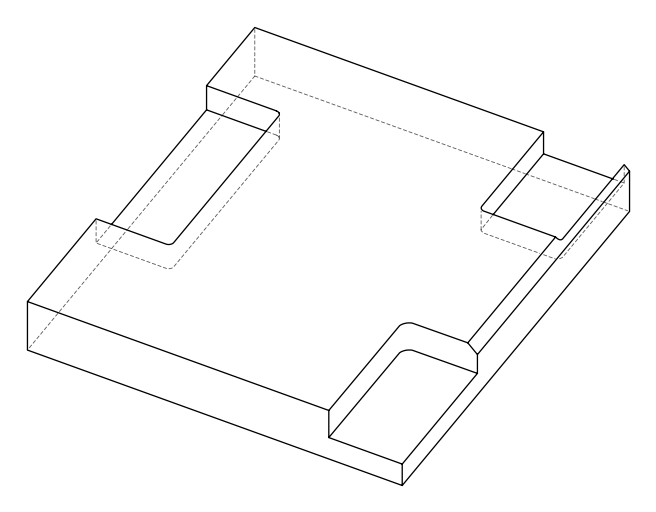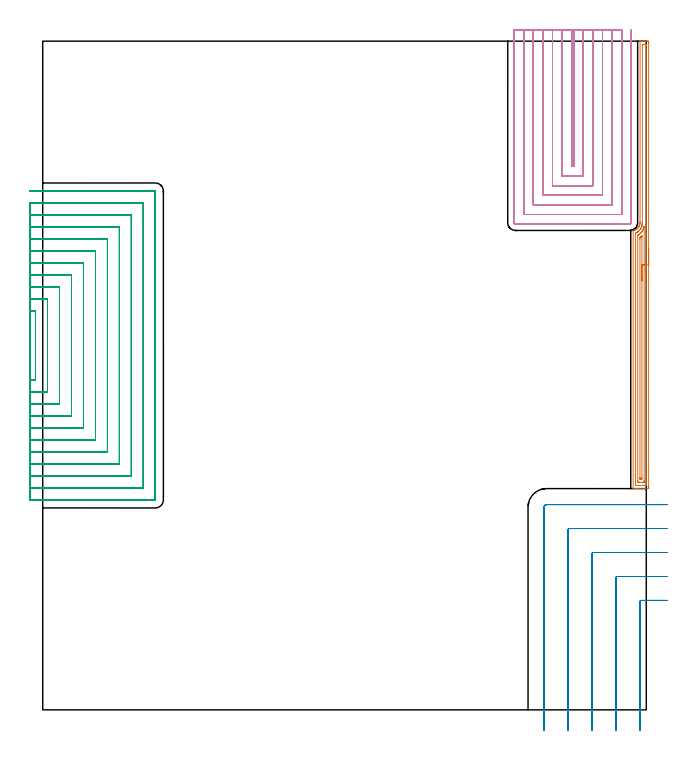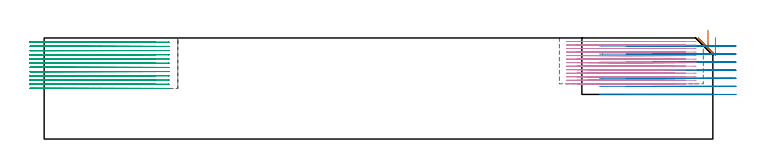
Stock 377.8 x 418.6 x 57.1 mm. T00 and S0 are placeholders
(PLAN: 4 operations, 3 tool changes, 188.1 min)
(1 AREA_MILL | FG_CHAMFER_SURFACE | UGT0205_001 | 7.31 min | 13446 mm3)
(2 MILL_CORNER_NOTCH_RECTANGULAR | CORNER_NOTCH_RECTANGULAR | UGT0201_094 | Follow Part, ap 5, ae 75% | 12.1 min | 325760 mm3)
(3 MILL_SLOT | SLOT_PARTIAL_RECTANGULAR | NXT0201_013 | Follow Part, ap 2.5, ae 75% | 111.45 min | 437410 mm3)
(4 MILL_SLOT_1 | SLOT_PARTIAL_RECTANGULAR_1 | NXT0201_009 | Follow Part, ap 2, ae 75% | 57.22 min | 248244 mm3)
(TOOL UGT0205_001 | Chamfer Mill 20 x 3 x 45 deg. | D20 FL50 Z2)
(TOOL UGT0201_094 | End mill 20 mm | D20 FL38 Z4)
(TOOL NXT0201_013 | ENDMILL 10mm | D10 FL30 Z4)
(TOOL NXT0201_009 | ENDMILL 8mm [2P460-0800-NA 1630] | D8 FL26 Z6)
(OP 1 AREA_MILL)
G17 G21 G94 G90
T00 M6
G54
G17 G0 G90 X379.3 Y288.55 S1061 M3
G43 Z67.1 H0
Z57.4
G94 G1 Y288.512 Z56.528 F250.
Y288.398 Z55.664
Y288.209 Z54.812
Y287.947 Z53.98
Y287.613 Z53.174
Y287.21 Z52.4
Y286.742 Z51.664
Y286.21 Z50.972
Y285.621 Z50.329
Y284.978 Z49.74
Y284.286 Z49.208
Y283.55 Z48.74
Y282.776 Z48.337
Y281.97 Z48.003
Y281.138 Z47.741
Y280.286 Z47.552
Y279.422 Z47.438
Y278.55 Z47.4
Y139.566
X379.299 Y139.124 Z47.401
X379.295 Y138.677 Z47.403
X379.292 Y138.51 Z47.406
X378.855 Y138.5 Z47.842
X372.688 Z54.006
X372.156 Z54.541
X371.807 Z54.889
X371.275 Z55.421
X370.926 Z55.769
X370.229 Z56.471
X369.952 Z56.747
X369.602 Y138.505 Z57.089
X369.6 Y138.677 Z57.1
Y300.
X369.605 Y300.113 Z57.091
X369.844 Y300.164 Z56.854
X369.939 Y300.18 Z56.759
X370.045 Y300.205 Z56.653
X370.323 Y300.269 Z56.376
X370.766 Y300.41 Z55.934
X370.926 Y300.479 Z55.773
X371.199 Y300.596 Z55.501
X371.713 Y300.879 Z54.986
X371.733 Y300.894 Z54.966
X371.807 Y300.949 Z54.889
X371.894 Y301.011 Z54.805
X372.074 Y301.143 Z54.625
X372.129 Y301.192 Z54.57
X372.248 Y301.298 Z54.448
X372.414 Y301.445 Z54.284
X372.734 Y301.772 Z53.965
X372.95 Y302.042 Z53.75
X372.974 Y302.078 Z53.726
X373.155 Y302.347 Z53.544
X373.275 Y302.556 Z53.421
X373.338 Y302.666 Z53.357
X373.346 Y302.681 Z53.35
X373.507 Y303.034 Z53.192
X373.539 Y303.107 Z53.158
X373.697 Y303.559 Z53.001
X373.825 Y304.067 Z52.873
X373.863 Y304.372 Z52.836
X373.871 Y304.452 Z52.825
X373.872 Y304.469 Z52.823
X373.89 Y304.675 Z52.808
X373.898 Y304.898 Z52.801
Y305.363 Z52.8
X373.9 Y418.423
X373.902 Y418.591 Z52.788
X373.943 Y418.6 Z52.748
X374.335 Z52.364
X374.634 Z52.066
X375.331 Z51.364
X376.561 Z50.136
X377.093 Z49.602
X377.708 Z48.988
X377.974 Z48.721
X378.589 Z48.107
X378.855 Y418.597 Z47.841
X379.291 Y418.59 Z47.405
X379.295 Y418.423 Z47.403
X379.299 Y417.976 Z47.401
X379.3 Y417.525 Z47.4
Y278.55
X377.886 Z48.814
X377.885 Y141.001 Z48.815
X377.884 Y140.911 Z48.816
X377.879 Y140.519 Z48.821
X377.493 Y140.506 Z49.207
X377.093 Y140.502 Z49.607
X376.617 Y140.5 Z50.083
X371.111 Y140.501 Z55.589
X371.078 Y140.502 Z55.622
X371.045 Y140.506 Z55.655
X371.022 Y140.509 Z55.678
X371.021 Y140.536 Z55.679
X371.015 Y140.821 Z55.685
X371.014 Y161.155 Z55.686
Y297.229
X371.015 Y298.122 Z55.685
X371.017 Y298.213 Z55.683
X371.021 Y298.407 Z55.679
X371.218 Y298.504 Z55.482
X371.807 Y298.795 Z54.893
X372.007 Y298.904 Z54.693
X372.357 Y299.106 Z54.343
X372.55 Y299.246 Z54.15
X372.688 Y299.351 Z54.012
X373.036 Y299.647 Z53.664
X373.411 Y300. Z53.289
X373.489 Y300.081 Z53.211
X373.569 Y300.17 Z53.131
X373.893 Y300.565 Z52.807
X374.12 Y300.894 Z52.58
X374.25 Y301.097 Z52.45
X374.45 Y301.441 Z52.25
X374.564 Y301.672 Z52.136
X374.618 Y301.788 Z52.082
X374.748 Y302.085 Z51.952
X374.828 Y302.298 Z51.872
X374.961 Y302.681 Z51.739
X375.011 Y302.844 Z51.689
X375.046 Y302.971 Z51.654
X375.191 Y303.575 Z51.509
X375.204 Y303.64 Z51.496
X375.212 Y303.696 Z51.488
X375.295 Y304.469 Z51.405
X375.297 Y304.503 Z51.403
X375.313 Y305.363 Z51.387
Y305.381
X375.315 Y416.205 Z51.385
X375.331 Y416.59 Z51.369
X375.809 Y416.597 Z50.891
X377.569 Y416.6 Z49.131
X377.789 Y416.599 Z48.911
X377.822 Y416.598 Z48.878
X377.855 Y416.594 Z48.845
X377.878 Y416.591 Z48.822
X377.879 Y416.564 Z48.821
X377.885 Y416.279 Z48.815
X377.886 Y394.004 Z48.814
Y278.55
X376.472 Z50.228
X376.471 Y143.329 Z50.229
X376.469 Y142.699 Z50.231
X376.467 Y142.568 Z50.233
X376.465 Y142.511 Z50.235
X376.403 Y142.505 Z50.297
X376.212 Y142.502 Z50.488
X375.527 Y142.5 Z51.173
X373.765 Z52.935
X372.884 Z53.816
X372.688 Y142.503 Z54.012
X372.492 Y142.508 Z54.208
X372.442 Y142.51 Z54.258
X372.435 Y142.543 Z54.265
X372.432 Y142.611 Z54.268
X372.43 Y142.699 Z54.27
X372.429 Y142.962 Z54.271
X372.428 Y143.593 Z54.272
X372.429 Y296.425 Z54.271
X372.43 Y296.686 Z54.27
X372.435 Y296.951 Z54.265
X372.438 Y296.975 Z54.262
X372.447 Y296.984 Z54.253
X372.474 Y297.003 Z54.226
X372.805 Y297.2 Z53.895
X372.993 Y297.319 Z53.707
X373.326 Y297.566 Z53.374
X373.569 Y297.767 Z53.131
X373.808 Y297.97 Z52.892
X374.067 Y298.213 Z52.633
X374.259 Y298.406 Z52.441
X374.45 Y298.605 Z52.25
X374.675 Y298.878 Z52.025
X374.861 Y299.106 Z51.839
X375.055 Y299.386 Z51.645
X375.331 Y299.802 Z51.369
X375.405 Y299.925 Z51.295
X375.448 Y300. Z51.252
X375.712 Y300.508 Z50.988
X375.888 Y300.894 Z50.812
X375.988 Y301.122 Z50.712
X376.212 Y301.725 Z50.488
X376.228 Y301.771 Z50.472
X376.233 Y301.788 Z50.467
X376.307 Y302.042 Z50.393
X376.422 Y302.468 Z50.278
X376.442 Y302.539 Z50.258
X376.46 Y302.596 Z50.24
X376.464 Y302.609 Z50.236
X376.467 Y302.586 Z50.233
X376.471 Y302.503 Z50.229
X376.472 Y278.55 Z50.228
X375.057 Z51.643
Y145.38
X375.053 Y144.768 Z51.647
X375.05 Y144.56 Z51.65
X375.041 Y144.51 Z51.659
X374.992 Y144.507 Z51.708
X374.884 Y144.504 Z51.816
X374.436 Y144.5 Z52.264
X374.015 Y144.503 Z52.685
X373.91 Y144.506 Z52.79
X373.859 Y144.51 Z52.841
X373.849 Y144.518 Z52.851
X373.848 Y144.535 Z52.852
X373.845 Y144.637 Z52.855
X373.843 Y145.102 Z52.857
Y145.38
Y294.638
X373.846 Y295.251 Z52.854
X373.85 Y295.531 Z52.85
X373.854 Y295.678 Z52.846
X373.97 Y295.775 Z52.73
X374.102 Y295.884 Z52.598
X374.45 Y296.177 Z52.25
X374.581 Y296.292 Z52.119
X374.726 Y296.425 Z51.974
X375.007 Y296.688 Z51.693
X375.043 Y296.718 Z51.657
X375.051 Y296.721 Z51.649
X375.053 Y296.707 Z51.647
X375.056 Y296.425 Z51.644
X375.057 Y296.09 Z51.643
Y295.809
Y278.55
Y277.678 Z51.681
Y276.814 Z51.795
Y275.962 Z51.983
Y275.13 Z52.246
Y274.324 Z52.58
Y273.55 Z52.982
Y272.814 Z53.451
Y272.122 Z53.982
Y271.479 Z54.572
Y270.89 Z55.215
Y270.358 Z55.907
Y269.89 Z56.643
Y269.487 Z57.416
Y269.153 Z58.222
Y268.891 Z59.054
Y268.702 Z59.906
Y268.588 Z60.771
Y268.55 Z61.643
G0 Z67.1
M5
M2
(OP 2 MILL_CORNER_NOTCH_RECTANGULAR)
G17 G21 G94 G90
T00 M6
G54
G17 G0 G90 X390.8 Y68.5 S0 M3
G43 Z67.1 H0
Z52.543
G94 G1 X387.8 F250.
X374.794 F500.
G3 X373.8 Y67.506 R1.
G1 Y-10.
Y-13. F250.
G0 Z67.1
X390.8 Y83.5
Z52.543
G1 X387.8
X359.794 F500.
G3 X358.8 Y82.506 R1.
G1 Y-10.
Y-13. F250.
G0 Z67.1
X390.8 Y98.5
Z52.543
G1 X387.8
X344.795 F500.
G3 X343.8 Y97.505 R1.
G1 Y-10.
Y-13. F250.
G0 Z67.1
X390.8 Y113.5
Z52.543
G1 X387.8
X329.795 F500.
G3 X328.8 Y112.505 R1.
G1 Y-10.
Y-13. F250.
G0 Z67.1
X390.8 Y128.5
Z52.543
G1 X387.8
X315.5 F500.
G3 X313.8 Y126.8 R1.7
G1 Y-10.
Y-13. F250.
G0 Z67.1
X390.8 Y68.5
Z47.986
G1 X387.8
X374.794 F500.
G3 X373.8 Y67.506 R1.
G1 Y-10.
Y-13. F250.
G0 Z67.1
X390.8 Y83.5
Z47.986
G1 X387.8
X359.794 F500.
G3 X358.8 Y82.506 R1.
G1 Y-10.
Y-13. F250.
G0 Z67.1
X390.8 Y98.5
Z47.986
G1 X387.8
X344.795 F500.
G3 X343.8 Y97.505 R1.
G1 Y-10.
Y-13. F250.
G0 Z67.1
X390.8 Y113.5
Z47.986
G1 X387.8
X329.795 F500.
G3 X328.8 Y112.505 R1.
G1 Y-10.
Y-13. F250.
G0 Z67.1
X390.8 Y128.5
Z47.986
G1 X387.8
X315.5 F500.
G3 X313.8 Y126.8 R1.7
G1 Y-10.
Y-13. F250.
G0 Z67.1
X390.8 Y68.5
Z43.429
G1 X387.8
X374.794 F500.
G3 X373.8 Y67.506 R1.
G1 Y-10.
Y-13. F250.
G0 Z67.1
X390.8 Y83.5
Z43.429
G1 X387.8
X359.794 F500.
G3 X358.8 Y82.506 R1.
G1 Y-10.
Y-13. F250.
G0 Z67.1
X390.8 Y98.5
Z43.429
G1 X387.8
X344.795 F500.
G3 X343.8 Y97.505 R1.
G1 Y-10.
Y-13. F250.
G0 Z67.1
X390.8 Y113.5
Z43.429
G1 X387.8
X329.795 F500.
G3 X328.8 Y112.505 R1.
G1 Y-10.
Y-13. F250.
G0 Z67.1
X390.8 Y128.5
Z43.429
G1 X387.8
X315.5 F500.
G3 X313.8 Y126.8 R1.7
G1 Y-10.
Y-13. F250.
G0 Z67.1
X390.8 Y68.5
Z38.871
G1 X387.8
X374.794 F500.
G3 X373.8 Y67.506 R1.
G1 Y-10.
Y-13. F250.
G0 Z67.1
X390.8 Y83.5
Z38.871
G1 X387.8
X359.794 F500.
G3 X358.8 Y82.506 R1.
G1 Y-10.
Y-13. F250.
G0 Z67.1
X390.8 Y98.5
Z38.871
G1 X387.8
X344.795 F500.
G3 X343.8 Y97.505 R1.
G1 Y-10.
Y-13. F250.
G0 Z67.1
X390.8 Y113.5
Z38.871
G1 X387.8
X329.795 F500.
G3 X328.8 Y112.505 R1.
G1 Y-10.
Y-13. F250.
G0 Z67.1
X390.8 Y128.5
Z38.871
G1 X387.8
X315.5 F500.
G3 X313.8 Y126.8 R1.7
G1 Y-10.
Y-13. F250.
G0 Z67.1
X390.8 Y68.5
Z34.314
G1 X387.8
X374.794 F500.
G3 X373.8 Y67.506 R1.
G1 Y-10.
Y-13. F250.
G0 Z67.1
X390.8 Y83.5
Z34.314
G1 X387.8
X359.794 F500.
G3 X358.8 Y82.506 R1.
G1 Y-10.
Y-13. F250.
G0 Z67.1
X390.8 Y98.5
Z34.314
G1 X387.8
X344.795 F500.
G3 X343.8 Y97.505 R1.
G1 Y-10.
Y-13. F250.
G0 Z67.1
X390.8 Y113.5
Z34.314
G1 X387.8
X329.795 F500.
G3 X328.8 Y112.505 R1.
G1 Y-10.
Y-13. F250.
G0 Z67.1
X390.8 Y128.5
Z34.314
G1 X387.8
X315.5 F500.
G3 X313.8 Y126.8 R1.7
G1 Y-10.
Y-13. F250.
G0 Z67.1
X390.8 Y68.5
Z29.757
G1 X387.8
X374.794 F500.
G3 X373.8 Y67.506 R1.
G1 Y-10.
Y-13. F250.
G0 Z67.1
X390.8 Y83.5
Z29.757
G1 X387.8
X359.794 F500.
G3 X358.8 Y82.506 R1.
G1 Y-10.
Y-13. F250.
G0 Z67.1
X390.8 Y98.5
Z29.757
G1 X387.8
X344.795 F500.
G3 X343.8 Y97.505 R1.
G1 Y-10.
Y-13. F250.
G0 Z67.1
X390.8 Y113.5
Z29.757
G1 X387.8
X329.795 F500.
G3 X328.8 Y112.505 R1.
G1 Y-10.
Y-13. F250.
G0 Z67.1
X390.8 Y128.5
Z29.757
G1 X387.8
X315.5 F500.
G3 X313.8 Y126.8 R1.7
G1 Y-10.
Y-13. F250.
G0 Z67.1
X390.8 Y68.5
Z25.2
G1 X387.8
X374.794 F500.
G3 X373.8 Y67.506 R1.
G1 Y-10.
Y-13. F250.
G0 Z67.1
X390.8 Y83.5
Z25.2
G1 X387.8
X359.794 F500.
G3 X358.8 Y82.506 R1.
G1 Y-10.
Y-13. F250.
G0 Z67.1
X390.8 Y98.5
Z25.2
G1 X387.8
X344.795 F500.
G3 X343.8 Y97.505 R1.
G1 Y-10.
Y-13. F250.
G0 Z67.1
X390.8 Y113.5
Z25.2
G1 X387.8
X329.795 F500.
G3 X328.8 Y112.505 R1.
G1 Y-10.
Y-13. F250.
G0 Z67.1
X390.8 Y128.5
Z25.2
G1 X387.8
X315.5 F500.
G3 X313.8 Y126.8 R1.7
G1 Y-10.
Y-13. F250.
G0 Z67.1
M5
M2
(OP 3 MILL_SLOT)
G17 G21 G94 G90
T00 M6
G54
G17 G0 G90 X-8. Y206.402 S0 M3
G43 Z67.1 H0
Z54.725
G94 G1 X-5. F250.
G2 X-4.5 Y206.4 R75. F500.
G1 Y249.8
G2 X-5. Y249.798 R75.
G1 X-8. F250.
Y198.9
X-5.
X3. F500.
Y257.3
X-5.
X-8. F250.
Y191.4
X-5.
X10.5 F500.
Y264.8
X-5.
X-8. F250.
Y183.9
X-5.
X18. F500.
Y272.3
X-5.
X-8. F250.
Y176.4
X-5.
X25.5 F500.
Y279.8
X-5.
X-8. F250.
Y168.9
X-5.
X33. F500.
Y287.3
X-5.
X-8. F250.
Y161.4
X-5.
X40.5 F500.
Y294.8
X-5.
X-8. F250.
Y153.9
X-5.
X48. F500.
Y302.3
X-5.
X-8. F250.
Y146.4
X-5.
X55.5 F500.
Y309.8
X-5.
X-8. F250.
Y138.9
X-5.
X63. F500.
Y317.3
X-5.
X-8. F250.
Y131.4
X-5.
X70.4 F500.
X70.455 Y131.405
X70.495 Y131.445
X70.5 Y131.5
Y324.7
X70.495 Y324.755
X70.455 Y324.795
X70.4 Y324.8
X-5.
X-8. F250.
G0 Y206.402 Z52.35
G1 X-5.
G2 X-4.5 Y206.4 R75. F500.
G1 Y249.8
G2 X-5. Y249.798 R75.
G1 X-8. F250.
Y198.9
X-5.
X3. F500.
Y257.3
X-5.
X-8. F250.
Y191.4
X-5.
X10.5 F500.
Y264.8
X-5.
X-8. F250.
Y183.9
X-5.
X18. F500.
Y272.3
X-5.
X-8. F250.
Y176.4
X-5.
X25.5 F500.
Y279.8
X-5.
X-8. F250.
Y168.9
X-5.
X33. F500.
Y287.3
X-5.
X-8. F250.
Y161.4
X-5.
X40.5 F500.
Y294.8
X-5.
X-8. F250.
Y153.9
X-5.
X48. F500.
Y302.3
X-5.
X-8. F250.
Y146.4
X-5.
X55.5 F500.
Y309.8
X-5.
X-8. F250.
Y138.9
X-5.
X63. F500.
Y317.3
X-5.
X-8. F250.
Y131.4
X-5.
X70.4 F500.
X70.455 Y131.405
X70.495 Y131.445
X70.5 Y131.5
Y324.7
X70.495 Y324.755
X70.455 Y324.795
X70.4 Y324.8
X-5.
X-8. F250.
G0 Y206.402 Z49.975
G1 X-5.
G2 X-4.5 Y206.4 R75. F500.
G1 Y249.8
G2 X-5. Y249.798 R75.
G1 X-8. F250.
Y198.9
X-5.
X3. F500.
Y257.3
X-5.
X-8. F250.
Y191.4
X-5.
X10.5 F500.
Y264.8
X-5.
X-8. F250.
Y183.9
X-5.
X18. F500.
Y272.3
X-5.
X-8. F250.
Y176.4
X-5.
X25.5 F500.
Y279.8
X-5.
X-8. F250.
Y168.9
X-5.
X33. F500.
Y287.3
X-5.
X-8. F250.
Y161.4
X-5.
X40.5 F500.
Y294.8
X-5.
X-8. F250.
Y153.9
X-5.
X48. F500.
Y302.3
X-5.
X-8. F250.
Y146.4
X-5.
X55.5 F500.
Y309.8
X-5.
X-8. F250.
Y138.9
X-5.
X63. F500.
Y317.3
X-5.
X-8. F250.
Y131.4
X-5.
X70.4 F500.
X70.455 Y131.405
X70.495 Y131.445
X70.5 Y131.5
Y324.7
X70.495 Y324.755
X70.455 Y324.795
X70.4 Y324.8
X-5.
X-8. F250.
G0 Y206.402 Z47.6
G1 X-5.
G2 X-4.5 Y206.4 R75. F500.
G1 Y249.8
G2 X-5. Y249.798 R75.
G1 X-8. F250.
Y198.9
X-5.
X3. F500.
Y257.3
X-5.
X-8. F250.
Y191.4
X-5.
X10.5 F500.
Y264.8
X-5.
X-8. F250.
Y183.9
X-5.
X18. F500.
Y272.3
X-5.
X-8. F250.
Y176.4
X-5.
X25.5 F500.
Y279.8
X-5.
X-8. F250.
Y168.9
X-5.
X33. F500.
Y287.3
X-5.
X-8. F250.
Y161.4
X-5.
X40.5 F500.
Y294.8
X-5.
X-8. F250.
Y153.9
X-5.
X48. F500.
Y302.3
X-5.
X-8. F250.
Y146.4
X-5.
X55.5 F500.
Y309.8
X-5.
X-8. F250.
Y138.9
X-5.
X63. F500.
Y317.3
X-5.
X-8. F250.
Y131.4
X-5.
X70.4 F500.
X70.455 Y131.405
X70.495 Y131.445
X70.5 Y131.5
Y324.7
X70.495 Y324.755
X70.455 Y324.795
X70.4 Y324.8
X-5.
X-8. F250.
G0 Y206.402 Z45.225
G1 X-5.
G2 X-4.5 Y206.4 R75. F500.
G1 Y249.8
G2 X-5. Y249.798 R75.
G1 X-8. F250.
Y198.9
X-5.
X3. F500.
Y257.3
X-5.
X-8. F250.
Y191.4
X-5.
X10.5 F500.
Y264.8
X-5.
X-8. F250.
Y183.9
X-5.
X18. F500.
Y272.3
X-5.
X-8. F250.
Y176.4
X-5.
X25.5 F500.
Y279.8
X-5.
X-8. F250.
Y168.9
X-5.
X33. F500.
Y287.3
X-5.
X-8. F250.
Y161.4
X-5.
X40.5 F500.
Y294.8
X-5.
X-8. F250.
Y153.9
X-5.
X48. F500.
Y302.3
X-5.
X-8. F250.
Y146.4
X-5.
X55.5 F500.
Y309.8
X-5.
X-8. F250.
Y138.9
X-5.
X63. F500.
Y317.3
X-5.
X-8. F250.
Y131.4
X-5.
X70.4 F500.
X70.455 Y131.405
X70.495 Y131.445
X70.5 Y131.5
Y324.7
X70.495 Y324.755
X70.455 Y324.795
X70.4 Y324.8
X-5.
X-8. F250.
G0 Y206.402 Z42.85
G1 X-5.
G2 X-4.5 Y206.4 R75. F500.
G1 Y249.8
G2 X-5. Y249.798 R75.
G1 X-8. F250.
Y198.9
X-5.
X3. F500.
Y257.3
X-5.
X-8. F250.
Y191.4
X-5.
X10.5 F500.
Y264.8
X-5.
X-8. F250.
Y183.9
X-5.
X18. F500.
Y272.3
X-5.
X-8. F250.
Y176.4
X-5.
X25.5 F500.
Y279.8
X-5.
X-8. F250.
Y168.9
X-5.
X33. F500.
Y287.3
X-5.
X-8. F250.
Y161.4
X-5.
X40.5 F500.
Y294.8
X-5.
X-8. F250.
Y153.9
X-5.
X48. F500.
Y302.3
X-5.
X-8. F250.
Y146.4
X-5.
X55.5 F500.
Y309.8
X-5.
X-8. F250.
Y138.9
X-5.
X63. F500.
Y317.3
X-5.
X-8. F250.
Y131.4
X-5.
X70.4 F500.
X70.455 Y131.405
X70.495 Y131.445
X70.5 Y131.5
Y324.7
X70.495 Y324.755
X70.455 Y324.795
X70.4 Y324.8
X-5.
X-8. F250.
G0 Y206.402 Z40.475
G1 X-5.
G2 X-4.5 Y206.4 R75. F500.
G1 Y249.8
G2 X-5. Y249.798 R75.
G1 X-8. F250.
Y198.9
X-5.
X3. F500.
Y257.3
X-5.
X-8. F250.
Y191.4
X-5.
X10.5 F500.
Y264.8
X-5.
X-8. F250.
Y183.9
X-5.
X18. F500.
Y272.3
X-5.
X-8. F250.
Y176.4
X-5.
X25.5 F500.
Y279.8
X-5.
X-8. F250.
Y168.9
X-5.
X33. F500.
Y287.3
X-5.
X-8. F250.
Y161.4
X-5.
X40.5 F500.
Y294.8
X-5.
X-8. F250.
Y153.9
X-5.
X48. F500.
Y302.3
X-5.
X-8. F250.
Y146.4
X-5.
X55.5 F500.
Y309.8
X-5.
X-8. F250.
Y138.9
X-5.
X63. F500.
Y317.3
X-5.
X-8. F250.
Y131.4
X-5.
X70.4 F500.
X70.455 Y131.405
X70.495 Y131.445
X70.5 Y131.5
Y324.7
X70.495 Y324.755
X70.455 Y324.795
X70.4 Y324.8
X-5.
X-8. F250.
G0 Y206.402 Z38.1
G1 X-5.
G2 X-4.5 Y206.4 R75. F500.
G1 Y249.8
G2 X-5. Y249.798 R75.
G1 X-8. F250.
Y198.9
X-5.
X3. F500.
Y257.3
X-5.
X-8. F250.
Y191.4
X-5.
X10.5 F500.
Y264.8
X-5.
X-8. F250.
Y183.9
X-5.
X18. F500.
Y272.3
X-5.
X-8. F250.
Y176.4
X-5.
X25.5 F500.
Y279.8
X-5.
X-8. F250.
Y168.9
X-5.
X33. F500.
Y287.3
X-5.
X-8. F250.
Y161.4
X-5.
X40.5 F500.
Y294.8
X-5.
X-8. F250.
Y153.9
X-5.
X48. F500.
Y302.3
X-5.
X-8. F250.
Y146.4
X-5.
X55.5 F500.
Y309.8
X-5.
X-8. F250.
Y138.9
X-5.
X63. F500.
Y317.3
X-5.
X-8. F250.
Y131.4
X-5.
X70.4 F500.
X70.455 Y131.405
X70.495 Y131.445
X70.5 Y131.5
Y324.7
X70.495 Y324.755
X70.455 Y324.795
X70.4 Y324.8
X-5.
X-8. F250.
G0 Y206.402 Z35.725
G1 X-5.
G2 X-4.5 Y206.4 R75. F500.
G1 Y249.8
G2 X-5. Y249.798 R75.
G1 X-8. F250.
Y198.9
X-5.
X3. F500.
Y257.3
X-5.
X-8. F250.
Y191.4
X-5.
X10.5 F500.
Y264.8
X-5.
X-8. F250.
Y183.9
X-5.
X18. F500.
Y272.3
X-5.
X-8. F250.
Y176.4
X-5.
X25.5 F500.
Y279.8
X-5.
X-8. F250.
Y168.9
X-5.
X33. F500.
Y287.3
X-5.
X-8. F250.
Y161.4
X-5.
X40.5 F500.
Y294.8
X-5.
X-8. F250.
Y153.9
X-5.
X48. F500.
Y302.3
X-5.
X-8. F250.
Y146.4
X-5.
X55.5 F500.
Y309.8
X-5.
X-8. F250.
Y138.9
X-5.
X63. F500.
Y317.3
X-5.
X-8. F250.
Y131.4
X-5.
X70.4 F500.
X70.455 Y131.405
X70.495 Y131.445
X70.5 Y131.5
Y324.7
X70.495 Y324.755
X70.455 Y324.795
X70.4 Y324.8
X-5.
X-8. F250.
G0 Y206.402 Z33.35
G1 X-5.
G2 X-4.5 Y206.4 R75. F500.
G1 Y249.8
G2 X-5. Y249.798 R75.
G1 X-8. F250.
Y198.9
X-5.
X3. F500.
Y257.3
X-5.
X-8. F250.
Y191.4
X-5.
X10.5 F500.
Y264.8
X-5.
X-8. F250.
Y183.9
X-5.
X18. F500.
Y272.3
X-5.
X-8. F250.
Y176.4
X-5.
X25.5 F500.
Y279.8
X-5.
X-8. F250.
Y168.9
X-5.
X33. F500.
Y287.3
X-5.
X-8. F250.
Y161.4
X-5.
X40.5 F500.
Y294.8
X-5.
X-8. F250.
Y153.9
X-5.
X48. F500.
Y302.3
X-5.
X-8. F250.
Y146.4
X-5.
X55.5 F500.
Y309.8
X-5.
X-8. F250.
Y138.9
X-5.
X63. F500.
Y317.3
X-5.
X-8. F250.
Y131.4
X-5.
X70.4 F500.
X70.455 Y131.405
X70.495 Y131.445
X70.5 Y131.5
Y324.7
X70.495 Y324.755
X70.455 Y324.795
X70.4 Y324.8
X-5.
X-8. F250.
G0 Y206.402 Z30.975
G1 X-5.
G2 X-4.5 Y206.4 R75. F500.
G1 Y249.8
G2 X-5. Y249.798 R75.
G1 X-8. F250.
Y198.9
X-5.
X3. F500.
Y257.3
X-5.
X-8. F250.
Y191.4
X-5.
X10.5 F500.
Y264.8
X-5.
X-8. F250.
Y183.9
X-5.
X18. F500.
Y272.3
X-5.
X-8. F250.
Y176.4
X-5.
X25.5 F500.
Y279.8
X-5.
X-8. F250.
Y168.9
X-5.
X33. F500.
Y287.3
X-5.
X-8. F250.
Y161.4
X-5.
X40.5 F500.
Y294.8
X-5.
X-8. F250.
Y153.9
X-5.
X48. F500.
Y302.3
X-5.
X-8. F250.
Y146.4
X-5.
X55.5 F500.
Y309.8
X-5.
X-8. F250.
Y138.9
X-5.
X63. F500.
Y317.3
X-5.
X-8. F250.
Y131.4
X-5.
X70.4 F500.
X70.455 Y131.405
X70.495 Y131.445
X70.5 Y131.5
Y324.7
X70.495 Y324.755
X70.455 Y324.795
X70.4 Y324.8
X-5.
X-8. F250.
G0 Y206.402 Z28.6
G1 X-5.
G2 X-4.5 Y206.4 R75. F500.
G1 Y249.8
G2 X-5. Y249.798 R75.
G1 X-8. F250.
Y198.9
X-5.
X3. F500.
Y257.3
X-5.
X-8. F250.
Y191.4
X-5.
X10.5 F500.
Y264.8
X-5.
X-8. F250.
Y183.9
X-5.
X18. F500.
Y272.3
X-5.
X-8. F250.
Y176.4
X-5.
X25.5 F500.
Y279.8
X-5.
X-8. F250.
Y168.9
X-5.
X33. F500.
Y287.3
X-5.
X-8. F250.
Y161.4
X-5.
X40.5 F500.
Y294.8
X-5.
X-8. F250.
Y153.9
X-5.
X48. F500.
Y302.3
X-5.
X-8. F250.
Y146.4
X-5.
X55.5 F500.
Y309.8
X-5.
X-8. F250.
Y138.9
X-5.
X63. F500.
Y317.3
X-5.
X-8. F250.
Y131.4
X-5.
X70.4 F500.
X70.455 Y131.405
X70.495 Y131.445
X70.5 Y131.5
Y324.7
X70.495 Y324.755
X70.455 Y324.795
X70.4 Y324.8
X-5.
X-8. F250.
G0 Z67.1
M5
M2
(OP 4 MILL_SLOT_1)
G17 G21 G94 G90
T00 M6
G54
G17 G0 G90 X331.1 Y425.6 S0 M3
G43 Z67.1 H1
Z55.108
G94 G1 Y422.6 F250.
Y340.1 F500.
X332.4
Y422.6
Y425.6 F250.
X325.1
Y422.6
Y334.1 F500.
X338.4
Y422.6
Y425.6 F250.
X319.1
Y422.6
Y328.1 F500.
X344.4
Y422.6
Y425.6 F250.
X313.1
Y422.6
Y322.1 F500.
X350.4
Y422.6
Y425.6 F250.
X307.1
Y422.6
Y316.1 F500.
X356.4
Y422.6
Y425.6 F250.
X301.1
Y422.6
Y310.1 F500.
X362.4
Y422.6
Y425.6 F250.
X295.1
Y422.6
Y304.9 F500.
G3 X295.9 Y304.1 R0.8
G1 X367.6
G3 X368.4 Y304.9 R0.8
G1 Y422.6
Y425.6 F250.
G0 X331.1 Z53.115
G1 Y422.6
Y340.1 F500.
X332.4
Y422.6
Y425.6 F250.
X325.1
Y422.6
Y334.1 F500.
X338.4
Y422.6
Y425.6 F250.
X319.1
Y422.6
Y328.1 F500.
X344.4
Y422.6
Y425.6 F250.
X313.1
Y422.6
Y322.1 F500.
X350.4
Y422.6
Y425.6 F250.
X307.1
Y422.6
Y316.1 F500.
X356.4
Y422.6
Y425.6 F250.
X301.1
Y422.6
Y310.1 F500.
X362.4
Y422.6
Y425.6 F250.
X295.1
Y422.6
Y304.9 F500.
G3 X295.9 Y304.1 R0.8
G1 X367.6
G3 X368.4 Y304.9 R0.8
G1 Y422.6
Y425.6 F250.
G0 X331.1 Z51.123
G1 Y422.6
Y340.1 F500.
X332.4
Y422.6
Y425.6 F250.
X325.1
Y422.6
Y334.1 F500.
X338.4
Y422.6
Y425.6 F250.
X319.1
Y422.6
Y328.1 F500.
X344.4
Y422.6
Y425.6 F250.
X313.1
Y422.6
Y322.1 F500.
X350.4
Y422.6
Y425.6 F250.
X307.1
Y422.6
Y316.1 F500.
X356.4
Y422.6
Y425.6 F250.
X301.1
Y422.6
Y310.1 F500.
X362.4
Y422.6
Y425.6 F250.
X295.1
Y422.6
Y304.9 F500.
G3 X295.9 Y304.1 R0.8
G1 X367.6
G3 X368.4 Y304.9 R0.8
G1 Y422.6
Y425.6 F250.
G0 X331.1 Z49.131
G1 Y422.6
Y340.1 F500.
X332.4
Y422.6
Y425.6 F250.
X325.1
Y422.6
Y334.1 F500.
X338.4
Y422.6
Y425.6 F250.
X319.1
Y422.6
Y328.1 F500.
X344.4
Y422.6
Y425.6 F250.
X313.1
Y422.6
Y322.1 F500.
X350.4
Y422.6
Y425.6 F250.
X307.1
Y422.6
Y316.1 F500.
X356.4
Y422.6
Y425.6 F250.
X301.1
Y422.6
Y310.1 F500.
X362.4
Y422.6
Y425.6 F250.
X295.1
Y422.6
Y304.9 F500.
G3 X295.9 Y304.1 R0.8
G1 X367.6
G3 X368.4 Y304.9 R0.8
G1 Y422.6
Y425.6 F250.
G0 X331.1 Z47.138
G1 Y422.6
Y340.1 F500.
X332.4
Y422.6
Y425.6 F250.
X325.1
Y422.6
Y334.1 F500.
X338.4
Y422.6
Y425.6 F250.
X319.1
Y422.6
Y328.1 F500.
X344.4
Y422.6
Y425.6 F250.
X313.1
Y422.6
Y322.1 F500.
X350.4
Y422.6
Y425.6 F250.
X307.1
Y422.6
Y316.1 F500.
X356.4
Y422.6
Y425.6 F250.
X301.1
Y422.6
Y310.1 F500.
X362.4
Y422.6
Y425.6 F250.
X295.1
Y422.6
Y304.9 F500.
G3 X295.9 Y304.1 R0.8
G1 X367.6
G3 X368.4 Y304.9 R0.8
G1 Y422.6
Y425.6 F250.
G0 X331.1 Z45.146
G1 Y422.6
Y340.1 F500.
X332.4
Y422.6
Y425.6 F250.
X325.1
Y422.6
Y334.1 F500.
X338.4
Y422.6
Y425.6 F250.
X319.1
Y422.6
Y328.1 F500.
X344.4
Y422.6
Y425.6 F250.
X313.1
Y422.6
Y322.1 F500.
X350.4
Y422.6
Y425.6 F250.
X307.1
Y422.6
Y316.1 F500.
X356.4
Y422.6
Y425.6 F250.
X301.1
Y422.6
Y310.1 F500.
X362.4
Y422.6
Y425.6 F250.
X295.1
Y422.6
Y304.9 F500.
G3 X295.9 Y304.1 R0.8
G1 X367.6
G3 X368.4 Y304.9 R0.8
G1 Y422.6
Y425.6 F250.
G0 X331.1 Z43.154
G1 Y422.6
Y340.1 F500.
X332.4
Y422.6
Y425.6 F250.
X325.1
Y422.6
Y334.1 F500.
X338.4
Y422.6
Y425.6 F250.
X319.1
Y422.6
Y328.1 F500.
X344.4
Y422.6
Y425.6 F250.
X313.1
Y422.6
Y322.1 F500.
X350.4
Y422.6
Y425.6 F250.
X307.1
Y422.6
Y316.1 F500.
X356.4
Y422.6
Y425.6 F250.
X301.1
Y422.6
Y310.1 F500.
X362.4
Y422.6
Y425.6 F250.
X295.1
Y422.6
Y304.9 F500.
G3 X295.9 Y304.1 R0.8
G1 X367.6
G3 X368.4 Y304.9 R0.8
G1 Y422.6
Y425.6 F250.
G0 X331.1 Z41.162
G1 Y422.6
Y340.1 F500.
X332.4
Y422.6
Y425.6 F250.
X325.1
Y422.6
Y334.1 F500.
X338.4
Y422.6
Y425.6 F250.
X319.1
Y422.6
Y328.1 F500.
X344.4
Y422.6
Y425.6 F250.
X313.1
Y422.6
Y322.1 F500.
X350.4
Y422.6
Y425.6 F250.
X307.1
Y422.6
Y316.1 F500.
X356.4
Y422.6
Y425.6 F250.
X301.1
Y422.6
Y310.1 F500.
X362.4
Y422.6
Y425.6 F250.
X295.1
Y422.6
Y304.9 F500.
G3 X295.9 Y304.1 R0.8
G1 X367.6
G3 X368.4 Y304.9 R0.8
G1 Y422.6
Y425.6 F250.
G0 X331.1 Z39.169
G1 Y422.6
Y340.1 F500.
X332.4
Y422.6
Y425.6 F250.
X325.1
Y422.6
Y334.1 F500.
X338.4
Y422.6
Y425.6 F250.
X319.1
Y422.6
Y328.1 F500.
X344.4
Y422.6
Y425.6 F250.
X313.1
Y422.6
Y322.1 F500.
X350.4
Y422.6
Y425.6 F250.
X307.1
Y422.6
Y316.1 F500.
X356.4
Y422.6
Y425.6 F250.
X301.1
Y422.6
Y310.1 F500.
X362.4
Y422.6
Y425.6 F250.
X295.1
Y422.6
Y304.9 F500.
G3 X295.9 Y304.1 R0.8
G1 X367.6
G3 X368.4 Y304.9 R0.8
G1 Y422.6
Y425.6 F250.
G0 X331.1 Z37.177
G1 Y422.6
Y340.1 F500.
X332.4
Y422.6
Y425.6 F250.
X325.1
Y422.6
Y334.1 F500.
X338.4
Y422.6
Y425.6 F250.
X319.1
Y422.6
Y328.1 F500.
X344.4
Y422.6
Y425.6 F250.
X313.1
Y422.6
Y322.1 F500.
X350.4
Y422.6
Y425.6 F250.
X307.1
Y422.6
Y316.1 F500.
X356.4
Y422.6
Y425.6 F250.
X301.1
Y422.6
Y310.1 F500.
X362.4
Y422.6
Y425.6 F250.
X295.1
Y422.6
Y304.9 F500.
G3 X295.9 Y304.1 R0.8
G1 X367.6
G3 X368.4 Y304.9 R0.8
G1 Y422.6
Y425.6 F250.
G0 X331.1 Z35.185
G1 Y422.6
Y340.1 F500.
X332.4
Y422.6
Y425.6 F250.
X325.1
Y422.6
Y334.1 F500.
X338.4
Y422.6
Y425.6 F250.
X319.1
Y422.6
Y328.1 F500.
X344.4
Y422.6
Y425.6 F250.
X313.1
Y422.6
Y322.1 F500.
X350.4
Y422.6
Y425.6 F250.
X307.1
Y422.6
Y316.1 F500.
X356.4
Y422.6
Y425.6 F250.
X301.1
Y422.6
Y310.1 F500.
X362.4
Y422.6
Y425.6 F250.
X295.1
Y422.6
Y304.9 F500.
G3 X295.9 Y304.1 R0.8
G1 X367.6
G3 X368.4 Y304.9 R0.8
G1 Y422.6
Y425.6 F250.
G0 X331.1 Z33.192
G1 Y422.6
Y340.1 F500.
X332.4
Y422.6
Y425.6 F250.
X325.1
Y422.6
Y334.1 F500.
X338.4
Y422.6
Y425.6 F250.
X319.1
Y422.6
Y328.1 F500.
X344.4
Y422.6
Y425.6 F250.
X313.1
Y422.6
Y322.1 F500.
X350.4
Y422.6
Y425.6 F250.
X307.1
Y422.6
Y316.1 F500.
X356.4
Y422.6
Y425.6 F250.
X301.1
Y422.6
Y310.1 F500.
X362.4
Y422.6
Y425.6 F250.
X295.1
Y422.6
Y304.9 F500.
G3 X295.9 Y304.1 R0.8
G1 X367.6
G3 X368.4 Y304.9 R0.8
G1 Y422.6
Y425.6 F250.
G0 X331.1 Z31.2
G1 Y422.6
Y340.1 F500.
X332.4
Y422.6
Y425.6 F250.
X325.1
Y422.6
Y334.1 F500.
X338.4
Y422.6
Y425.6 F250.
X319.1
Y422.6
Y328.1 F500.
X344.4
Y422.6
Y425.6 F250.
X313.1
Y422.6
Y322.1 F500.
X350.4
Y422.6
Y425.6 F250.
X307.1
Y422.6
Y316.1 F500.
X356.4
Y422.6
Y425.6 F250.
X301.1
Y422.6
Y310.1 F500.
X362.4
Y422.6
Y425.6 F250.
X295.1
Y422.6
Y304.9 F500.
G3 X295.9 Y304.1 R0.8
G1 X367.6
G3 X368.4 Y304.9 R0.8
G1 Y422.6
Y425.6 F250.
G0 Z67.1
M5
M2
